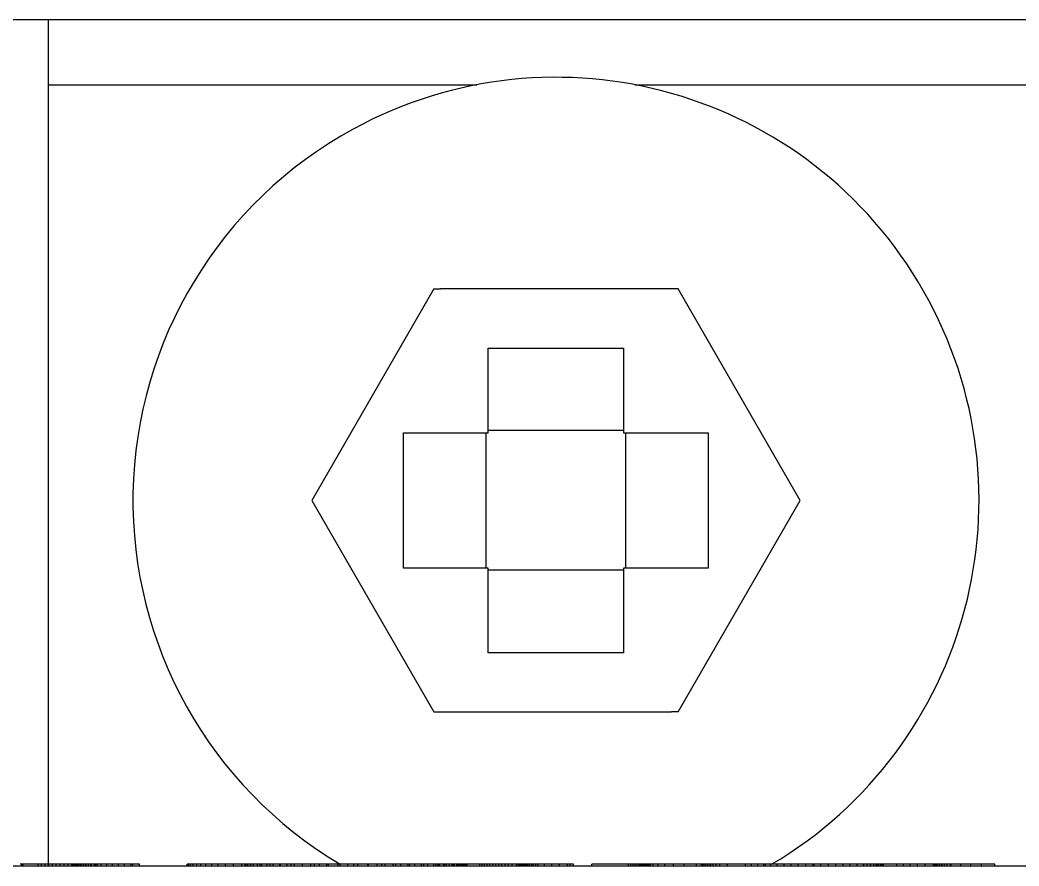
# Model space of a CAD drawing. Header units: millimetres. Extents: x -210 to 210, y -148 to 148.
# Drawn here: x -153.99 to -148.09, y -2.86 to 2.14 of the extents above; entities that cross this region are included whole.
import ezdxf

# ---------------------------------------------------------------- set-up
doc = ezdxf.new("R2010")
doc.units = ezdxf.units.MM
doc.layers.get('0').update_dxf_attribs({"lineweight": 18})

msp = doc.modelspace()

# ---------------------------------------------------------------- linework, layer by layer
at = {"color": 7, "lineweight": 30}
for p, q in [((-134.0716, 2.1437), (-167.5717, 2.1437)), ((-136.0716, -2.8563), (-165.5716, -2.8563))]:
    msp.add_line(p, q, dxfattribs=at)
at = {"color": 7, "lineweight": 30, "ltscale": 0.05}
msp.add_line((-153.8216, 2.1437), (-155.8216, 2.1437), dxfattribs=at)
at = {"color": 7, "lineweight": 30, "ltscale": 0.125}
msp.add_line((-153.8216, 2.1437), (-153.8216, -2.8563), dxfattribs=at)
at = {"color": 7, "lineweight": 30, "ltscale": 0.0175}
msp.add_line((-153.8216, 1.7603), (-153.1217, 1.7603), dxfattribs=at)
at = {"color": 7, "lineweight": 30, "ltscale": 0.045801}
msp.add_line((-153.1217, 1.7603), (-151.2896, 1.7603), dxfattribs=at)
at = {"color": 7, "lineweight": 30, "ltscale": 0.0633}
msp.add_line((-150.3537, 1.7603), (-147.8216, 1.7603), dxfattribs=at)
at = {"color": 7, "lineweight": 30, "ltscale": 0.036084}
for p, q in [((-151.5433, 0.5545), (-152.265, -0.6955)), ((-149.3783, -0.6955), (-150.1, 0.5545)), ((-152.265, -0.6955), (-151.5433, -1.9455)), ((-150.1, -1.9455), (-149.3783, -0.6955))]:
    msp.add_line(p, q, dxfattribs=at)
at = {"color": 7, "lineweight": 30, "ltscale": 0.000970459}
for p, q in [((-151.5433, 0.5545), (-151.5045, 0.5545)), ((-150.1, -1.9455), (-150.1388, -1.9455))]:
    msp.add_line(p, q, dxfattribs=at)
at = {"color": 7, "lineweight": 30, "ltscale": 0.035114}
for p, q in [((-150.1, 0.5545), (-151.5045, 0.5545)), ((-151.5433, -1.9455), (-150.1388, -1.9455))]:
    msp.add_line(p, q, dxfattribs=at)
at = {"color": 7, "lineweight": 30, "ltscale": 0.02}
for p, q in [((-151.2217, 0.2045), (-150.4216, 0.2045)), ((-150.4216, -0.2829), (-151.2217, -0.2829)), ((-151.7217, -1.0955), (-151.7217, -0.2955)), ((-151.2343, -1.0955), (-151.2343, -0.2955)), ((-150.409, -1.0955), (-150.409, -0.2955)), ((-149.9216, -0.2955), (-149.9216, -1.0955)), ((-150.4216, -1.1081), (-151.2217, -1.1081)), ((-150.4216, -1.5955), (-151.2217, -1.5955))]:
    msp.add_line(p, q, dxfattribs=at)
at = {"color": 7, "lineweight": 30, "ltscale": 0.0125}
for p, q in [((-151.2217, -0.2955), (-151.2217, 0.2045)), ((-150.4216, 0.2045), (-150.4216, -0.2955)), ((-151.7217, -0.2955), (-151.2217, -0.2955)), ((-150.4216, -0.2955), (-149.9216, -0.2955)), ((-151.2217, -1.0955), (-151.7217, -1.0955)), ((-151.2217, -1.5955), (-151.2217, -1.0955)), ((-150.4216, -1.0955), (-150.4216, -1.5955)), ((-149.9216, -1.0955), (-150.4216, -1.0955))]:
    msp.add_line(p, q, dxfattribs=at)
at = {"color": 7, "lineweight": 30, "ltscale": 3.43323e-05}
for p, q in [((-153.9867, -2.8463), (-153.9881, -2.8463)), ((-153.9867, -2.8563), (-153.9881, -2.8563))]:
    msp.add_line(p, q, dxfattribs=at)
at = {"color": 7, "lineweight": 30, "ltscale": 4.50134e-05}
for p, q in [((-153.9849, -2.8463), (-153.9867, -2.8463)), ((-153.9849, -2.8563), (-153.9867, -2.8563))]:
    msp.add_line(p, q, dxfattribs=at)
at = {"color": 7, "lineweight": 30, "ltscale": 5.41687e-05}
for p, q in [((-153.9828, -2.8463), (-153.9849, -2.8463)), ((-153.9828, -2.8563), (-153.9849, -2.8563))]:
    msp.add_line(p, q, dxfattribs=at)
at = {"color": 7, "lineweight": 30, "ltscale": 6.40869e-05}
for p, q in [((-153.9802, -2.8463), (-153.9828, -2.8463)), ((-153.9802, -2.8563), (-153.9828, -2.8563))]:
    msp.add_line(p, q, dxfattribs=at)
at = {"color": 7, "lineweight": 30, "ltscale": 7.40051e-05}
for p, q in [((-153.9772, -2.8463), (-153.9802, -2.8463)), ((-153.9772, -2.8563), (-153.9802, -2.8563))]:
    msp.add_line(p, q, dxfattribs=at)
at = {"color": 7, "lineweight": 30, "ltscale": 0.000249863}
for p, q in [((-153.9772, -2.8563), (-153.9772, -2.8463)), ((-153.9739, -2.8563), (-153.9739, -2.8463)), ((-153.9701, -2.8563), (-153.9701, -2.8463)), ((-153.8812, -2.8563), (-153.8812, -2.8463)), ((-153.8611, -2.8563), (-153.8611, -2.8463)), ((-153.8405, -2.8563), (-153.8405, -2.8463)), ((-153.8192, -2.8563), (-153.8192, -2.8463)), ((-153.7974, -2.8563), (-153.7974, -2.8463)), ((-153.7749, -2.8563), (-153.7749, -2.8463)), ((-153.7519, -2.8563), (-153.7519, -2.8463)), ((-153.7283, -2.8563), (-153.7283, -2.8463)), ((-153.7041, -2.8563), (-153.7041, -2.8463)), ((-153.6833, -2.8563), (-153.6833, -2.8463)), ((-153.6824, -2.8563), (-153.6824, -2.8463)), ((-153.6811, -2.8563), (-153.6811, -2.8463)), ((-153.6793, -2.8563), (-153.6793, -2.8463)), ((-153.6792, -2.8563), (-153.6792, -2.8463)), ((-153.6767, -2.8563), (-153.6767, -2.8463)), ((-153.6738, -2.8563), (-153.6738, -2.8463)), ((-153.6702, -2.8563), (-153.6702, -2.8463)), ((-153.6662, -2.8563), (-153.6662, -2.8463)), ((-153.6615, -2.8563), (-153.6615, -2.8463)), ((-153.6564, -2.8563), (-153.6564, -2.8463)), ((-153.6539, -2.8563), (-153.6539, -2.8463)), ((-153.6502, -2.8563), (-153.6502, -2.8463)), ((-153.6426, -2.8563), (-153.6426, -2.8463)), ((-153.6336, -2.8563), (-153.6336, -2.8463)), ((-153.6276, -2.8563), (-153.6276, -2.8463)), ((-153.6232, -2.8563), (-153.6232, -2.8463)), ((-153.6113, -2.8563), (-153.6113, -2.8463)), ((-153.5999, -2.8563), (-153.5999, -2.8463)), ((-153.5979, -2.8563), (-153.5979, -2.8463)), ((-153.5832, -2.8563), (-153.5832, -2.8463)), ((-153.571, -2.8563), (-153.571, -2.8463)), ((-153.567, -2.8563), (-153.567, -2.8463)), ((-153.5494, -2.8563), (-153.5494, -2.8463)), ((-153.5408, -2.8563), (-153.5408, -2.8463)), ((-153.5304, -2.8563), (-153.5304, -2.8463)), ((-153.5094, -2.8563), (-153.5094, -2.8463)), ((-153.4766, -2.8563), (-153.4766, -2.8463)), ((-153.4426, -2.8563), (-153.4426, -2.8463)), ((-153.4072, -2.8563), (-153.4072, -2.8463)), ((-153.3706, -2.8563), (-153.3706, -2.8463)), ((-153.3327, -2.8563), (-153.3327, -2.8463)), ((-153.3228, -2.8563), (-153.3228, -2.8463)), ((-153.2833, -2.8563), (-153.2833, -2.8463)), ((-153.0017, -2.8563), (-153.0017, -2.8463)), ((-152.9994, -2.8563), (-152.9994, -2.8463)), ((-152.9926, -2.8563), (-152.9926, -2.8463)), ((-152.9812, -2.8563), (-152.9812, -2.8463)), ((-152.9653, -2.8563), (-152.9653, -2.8463)), ((-152.9448, -2.8563), (-152.9448, -2.8463)), ((-152.9198, -2.8563), (-152.9198, -2.8463)), ((-152.8903, -2.8563), (-152.8903, -2.8463)), ((-152.8562, -2.8563), (-152.8562, -2.8463)), ((-152.8175, -2.8563), (-152.8175, -2.8463)), ((-152.7744, -2.8563), (-152.7744, -2.8463)), ((-152.7275, -2.8563), (-152.7275, -2.8463)), ((-152.6777, -2.8563), (-152.6777, -2.8463)), ((-152.6586, -2.8563), (-152.6586, -2.8463)), ((-152.6524, -2.8563), (-152.6524, -2.8463)), ((-152.642, -2.8563), (-152.642, -2.8463)), ((-152.6275, -2.8563), (-152.6275, -2.8463)), ((-152.6251, -2.8563), (-152.6251, -2.8463)), ((-152.6088, -2.8563), (-152.6088, -2.8463)), ((-152.586, -2.8563), (-152.586, -2.8463)), ((-152.5696, -2.8563), (-152.5696, -2.8463)), ((-152.559, -2.8563), (-152.559, -2.8463)), ((-152.5279, -2.8563), (-152.5279, -2.8463)), ((-152.5112, -2.8563), (-152.5112, -2.8463)), ((-152.4926, -2.8563), (-152.4926, -2.8463)), ((-152.4532, -2.8563), (-152.4532, -2.8463)), ((-152.45, -2.8563), (-152.45, -2.8463)), ((-152.4106, -2.8563), (-152.4106, -2.8463)), ((-152.3859, -2.8563), (-152.3859, -2.8463)), ((-152.3658, -2.8563), (-152.3658, -2.8463)), ((-152.319, -2.8563), (-152.319, -2.8463)), ((-152.3189, -2.8563), (-152.3189, -2.8463)), ((-152.2698, -2.8563), (-152.2698, -2.8463)), ((-152.2492, -2.8563), (-152.2492, -2.8463)), ((-152.2185, -2.8563), (-152.2185, -2.8463)), ((-152.1765, -2.8563), (-152.1765, -2.8463)), ((-152.165, -2.8563), (-152.165, -2.8463)), ((-152.1094, -2.8563), (-152.1094, -2.8463)), ((-152.0961, -2.8563), (-152.0961, -2.8463)), ((-152.0516, -2.8563), (-152.0516, -2.8463)), ((-152.0152, -2.8563), (-152.0152, -2.8463)), ((-151.9916, -2.8563), (-151.9916, -2.8463)), ((-151.9337, -2.8563), (-151.9337, -2.8463)), ((-151.9294, -2.8563), (-151.9294, -2.8463)), ((-151.879, -2.8563), (-151.879, -2.8463)), ((-151.8515, -2.8563), (-151.8515, -2.8463)), ((-151.8504, -2.8563), (-151.8504, -2.8463)), ((-151.8304, -2.8563), (-151.8304, -2.8463)), ((-151.7837, -2.8563), (-151.7837, -2.8463)), ((-151.7688, -2.8563), (-151.7688, -2.8463)), ((-151.7389, -2.8563), (-151.7389, -2.8463)), ((-151.6959, -2.8563), (-151.6959, -2.8463)), ((-151.6855, -2.8563), (-151.6855, -2.8463)), ((-151.6549, -2.8563), (-151.6549, -2.8463)), ((-151.6157, -2.8563), (-151.6157, -2.8463)), ((-151.6016, -2.8563), (-151.6016, -2.8463)), ((-151.5784, -2.8563), (-151.5784, -2.8463)), ((-151.543, -2.8563), (-151.543, -2.8463)), ((-151.53, -2.8563), (-151.53, -2.8463)), ((-151.5171, -2.8563), (-151.5171, -2.8463)), ((-151.5094, -2.8563), (-151.5094, -2.8463)), ((-151.5077, -2.8563), (-151.5077, -2.8463)), ((-151.4871, -2.8563), (-151.4871, -2.8463)), ((-151.4784, -2.8563), (-151.4784, -2.8463)), ((-151.4681, -2.8563), (-151.4681, -2.8463)), ((-151.4508, -2.8563), (-151.4508, -2.8463)), ((-151.4507, -2.8563), (-151.4507, -2.8463)), ((-151.435, -2.8563), (-151.435, -2.8463)), ((-151.4321, -2.8563), (-151.4321, -2.8463)), ((-151.4263, -2.8563), (-151.4263, -2.8463)), ((-151.4209, -2.8563), (-151.4209, -2.8463)), ((-151.4084, -2.8563), (-151.4084, -2.8463)), ((-151.4051, -2.8563), (-151.4051, -2.8463)), ((-151.3976, -2.8563), (-151.3976, -2.8463)), ((-151.3884, -2.8563), (-151.3884, -2.8463)), ((-151.3871, -2.8563), (-151.3871, -2.8463)), ((-151.3804, -2.8563), (-151.3804, -2.8463)), ((-151.3732, -2.8563), (-151.3732, -2.8463)), ((-151.3725, -2.8563), (-151.3725, -2.8463)), ((-151.367, -2.8563), (-151.367, -2.8463)), ((-151.3615, -2.8563), (-151.3615, -2.8463)), ((-151.361, -2.8563), (-151.361, -2.8463)), ((-151.3569, -2.8563), (-151.3569, -2.8463)), ((-151.3531, -2.8563), (-151.3531, -2.8463)), ((-151.3529, -2.8563), (-151.3529, -2.8463)), ((-151.3501, -2.8563), (-151.3501, -2.8463)), ((-151.348, -2.8563), (-151.348, -2.8463)), ((-151.348, -2.8563), (-151.348, -2.8463)), ((-151.3468, -2.8563), (-151.3468, -2.8463)), ((-151.3464, -2.8563), (-151.3464, -2.8463)), ((-151.2723, -2.8563), (-151.2723, -2.8463)), ((-151.2581, -2.8563), (-151.2581, -2.8463)), ((-151.2433, -2.8563), (-151.2433, -2.8463)), ((-151.2279, -2.8563), (-151.2279, -2.8463)), ((-151.2118, -2.8563), (-151.2118, -2.8463)), ((-151.1951, -2.8563), (-151.1951, -2.8463)), ((-151.1777, -2.8563), (-151.1777, -2.8463)), ((-151.1597, -2.8563), (-151.1597, -2.8463)), ((-151.141, -2.8563), (-151.141, -2.8463)), ((-151.1217, -2.8563), (-151.1217, -2.8463)), ((-151.1018, -2.8563), (-151.1018, -2.8463)), ((-151.0801, -2.8563), (-151.0801, -2.8463)), ((-151.0554, -2.8563), (-151.0554, -2.8463)), ((-151.0447, -2.8563), (-151.0447, -2.8463)), ((-151.0441, -2.8563), (-151.0441, -2.8463)), ((-151.043, -2.8563), (-151.043, -2.8463)), ((-151.0414, -2.8563), (-151.0414, -2.8463)), ((-151.0394, -2.8563), (-151.0394, -2.8463)), ((-151.0369, -2.8563), (-151.0369, -2.8463)), ((-151.034, -2.8563), (-151.034, -2.8463)), ((-151.0307, -2.8563), (-151.0307, -2.8463)), ((-151.0279, -2.8563), (-151.0279, -2.8463)), ((-151.0269, -2.8563), (-151.0269, -2.8463)), ((-151.0227, -2.8563), (-151.0227, -2.8463)), ((-151.0177, -2.8563), (-151.0177, -2.8463)), ((-151.0117, -2.8563), (-151.0117, -2.8463)), ((-151.0047, -2.8563), (-151.0047, -2.8463)), ((-150.9974, -2.8563), (-150.9974, -2.8463)), ((-150.9966, -2.8563), (-150.9966, -2.8463)), ((-150.9875, -2.8563), (-150.9875, -2.8463)), ((-150.9773, -2.8563), (-150.9773, -2.8463)), ((-150.9662, -2.8563), (-150.9662, -2.8463)), ((-150.964, -2.8563), (-150.964, -2.8463)), ((-150.9539, -2.8563), (-150.9539, -2.8463)), ((-150.9407, -2.8563), (-150.9407, -2.8463)), ((-150.9277, -2.8563), (-150.9277, -2.8463)), ((-150.9264, -2.8563), (-150.9264, -2.8463)), ((-150.8885, -2.8563), (-150.8885, -2.8463)), ((-150.8464, -2.8563), (-150.8464, -2.8463)), ((-150.8014, -2.8563), (-150.8014, -2.8463)), ((-150.7534, -2.8563), (-150.7534, -2.8463)), ((-150.7386, -2.8563), (-150.7386, -2.8463)), ((-150.7188, -2.8563), (-150.7188, -2.8463)), ((-150.6101, -2.8563), (-150.6101, -2.8463)), ((-150.3927, -2.8563), (-150.3927, -2.8463)), ((-150.3784, -2.8563), (-150.3784, -2.8463)), ((-150.365, -2.8563), (-150.365, -2.8463)), ((-150.3527, -2.8563), (-150.3527, -2.8463)), ((-150.3413, -2.8563), (-150.3413, -2.8463)), ((-150.3309, -2.8563), (-150.3309, -2.8463)), ((-150.3216, -2.8563), (-150.3216, -2.8463)), ((-150.3132, -2.8563), (-150.3132, -2.8463)), ((-150.3058, -2.8563), (-150.3058, -2.8463)), ((-150.2993, -2.8563), (-150.2993, -2.8463)), ((-150.2939, -2.8563), (-150.2939, -2.8463)), ((-150.2892, -2.8563), (-150.2892, -2.8463)), ((-150.285, -2.8563), (-150.285, -2.8463)), ((-150.2813, -2.8563), (-150.2813, -2.8463)), ((-150.2781, -2.8563), (-150.2781, -2.8463)), ((-150.2754, -2.8563), (-150.2754, -2.8463)), ((-150.2731, -2.8563), (-150.2731, -2.8463)), ((-150.2714, -2.8563), (-150.2714, -2.8463)), ((-150.2702, -2.8563), (-150.2702, -2.8463)), ((-150.2695, -2.8563), (-150.2695, -2.8463)), ((-150.2692, -2.8563), (-150.2692, -2.8463)), ((-150.2635, -2.8563), (-150.2635, -2.8463)), ((-150.2465, -2.8563), (-150.2465, -2.8463)), ((-150.2181, -2.8563), (-150.2181, -2.8463)), ((-150.1783, -2.8563), (-150.1783, -2.8463)), ((-150.1271, -2.8563), (-150.1271, -2.8463)), ((-150.0646, -2.8563), (-150.0646, -2.8463)), ((-149.9907, -2.8563), (-149.9907, -2.8463)), ((-149.9617, -2.8563), (-149.9617, -2.8463)), ((-149.9585, -2.8563), (-149.9585, -2.8463)), ((-149.953, -2.8563), (-149.953, -2.8463)), ((-149.9454, -2.8563), (-149.9454, -2.8463)), ((-149.9357, -2.8563), (-149.9357, -2.8463)), ((-149.9237, -2.8563), (-149.9237, -2.8463)), ((-149.9096, -2.8563), (-149.9096, -2.8463)), ((-149.9055, -2.8563), (-149.9055, -2.8463)), ((-149.8933, -2.8563), (-149.8933, -2.8463)), ((-149.8748, -2.8563), (-149.8748, -2.8463)), ((-149.8541, -2.8563), (-149.8541, -2.8463)), ((-149.8089, -2.8563), (-149.8089, -2.8463)), ((-149.7009, -2.8563), (-149.7009, -2.8463)), ((-149.6658, -2.8563), (-149.6658, -2.8463)), ((-149.6296, -2.8563), (-149.6296, -2.8463)), ((-149.5923, -2.8563), (-149.5923, -2.8463)), ((-149.5824, -2.8563), (-149.5824, -2.8463)), ((-149.5539, -2.8563), (-149.5539, -2.8463)), ((-149.5144, -2.8563), (-149.5144, -2.8463)), ((-149.4739, -2.8563), (-149.4739, -2.8463)), ((-149.4322, -2.8563), (-149.4322, -2.8463)), ((-149.3895, -2.8563), (-149.3895, -2.8463)), ((-149.3456, -2.8563), (-149.3456, -2.8463)), ((-149.3007, -2.8563), (-149.3007, -2.8463)), ((-149.2958, -2.8563), (-149.2958, -2.8463)), ((-149.2557, -2.8563), (-149.2557, -2.8463)), ((-149.2114, -2.8563), (-149.2114, -2.8463)), ((-149.1679, -2.8563), (-149.1679, -2.8463)), ((-149.1252, -2.8563), (-149.1252, -2.8463)), ((-149.0833, -2.8563), (-149.0833, -2.8463)), ((-149.0422, -2.8563), (-149.0422, -2.8463)), ((-149.0043, -2.8563), (-149.0043, -2.8463)), ((-149.0019, -2.8563), (-149.0019, -2.8463)), ((-148.9817, -2.8563), (-148.9817, -2.8463)), ((-148.9624, -2.8563), (-148.9624, -2.8463)), ((-148.9616, -2.8563), (-148.9616, -2.8463)), ((-148.9438, -2.8563), (-148.9438, -2.8463)), ((-148.9284, -2.8563), (-148.9284, -2.8463)), ((-148.9236, -2.8563), (-148.9236, -2.8463)), ((-148.9153, -2.8563), (-148.9153, -2.8463)), ((-148.9046, -2.8563), (-148.9046, -2.8463)), ((-148.8963, -2.8563), (-148.8963, -2.8463)), ((-148.8904, -2.8563), (-148.8904, -2.8463)), ((-148.8869, -2.8563), (-148.8869, -2.8463)), ((-148.8857, -2.8563), (-148.8857, -2.8463)), ((-148.8066, -2.8563), (-148.8066, -2.8463)), ((-148.7687, -2.8563), (-148.7687, -2.8463)), ((-148.7281, -2.8563), (-148.7281, -2.8463)), ((-148.6849, -2.8563), (-148.6849, -2.8463)), ((-148.639, -2.8563), (-148.639, -2.8463)), ((-148.5904, -2.8563), (-148.5904, -2.8463)), ((-148.5882, -2.8563), (-148.5882, -2.8463)), ((-148.5852, -2.8563), (-148.5852, -2.8463)), ((-148.5803, -2.8563), (-148.5803, -2.8463)), ((-148.5734, -2.8563), (-148.5734, -2.8463)), ((-148.5645, -2.8563), (-148.5645, -2.8463)), ((-148.5536, -2.8563), (-148.5536, -2.8463)), ((-148.5408, -2.8563), (-148.5408, -2.8463)), ((-148.5392, -2.8563), (-148.5392, -2.8463)), ((-148.5259, -2.8563), (-148.5259, -2.8463)), ((-148.5091, -2.8563), (-148.5091, -2.8463)), ((-148.4904, -2.8563), (-148.4904, -2.8463)), ((-148.4853, -2.8563), (-148.4853, -2.8463)), ((-148.4287, -2.8563), (-148.4287, -2.8463)), ((-148.3695, -2.8563), (-148.3695, -2.8463)), ((-148.3075, -2.8563), (-148.3075, -2.8463)), ((-148.2285, -2.8563), (-148.2285, -2.8463))]:
    msp.add_line(p, q, dxfattribs=at)
at = {"color": 7, "lineweight": 30, "ltscale": 8.39233e-05}
for p, q in [((-153.9739, -2.8463), (-153.9772, -2.8463)), ((-153.9739, -2.8563), (-153.9772, -2.8563))]:
    msp.add_line(p, q, dxfattribs=at)
at = {"color": 7, "lineweight": 30, "ltscale": 9.38416e-05}
for p, q in [((-153.9701, -2.8463), (-153.9739, -2.8463)), ((-153.9701, -2.8563), (-153.9739, -2.8563))]:
    msp.add_line(p, q, dxfattribs=at)
at = {"color": 7, "lineweight": 30, "ltscale": 0.002224}
for p, q in [((-153.8812, -2.8463), (-153.9701, -2.8463)), ((-153.8812, -2.8563), (-153.9701, -2.8563))]:
    msp.add_line(p, q, dxfattribs=at)
at = {"color": 7, "lineweight": 30, "ltscale": 0.000501251}
for p, q in [((-153.8611, -2.8463), (-153.8812, -2.8463)), ((-153.8611, -2.8563), (-153.8812, -2.8563))]:
    msp.add_line(p, q, dxfattribs=at)
at = {"color": 7, "lineweight": 30, "ltscale": 0.00051651}
for p, q in [((-153.8405, -2.8463), (-153.8611, -2.8463)), ((-153.8405, -2.8563), (-153.8611, -2.8563))]:
    msp.add_line(p, q, dxfattribs=at)
at = {"color": 7, "lineweight": 30, "ltscale": 0.000531006}
for p, q in [((-153.8192, -2.8463), (-153.8405, -2.8463)), ((-153.8192, -2.8563), (-153.8405, -2.8563))]:
    msp.add_line(p, q, dxfattribs=at)
at = {"color": 7, "lineweight": 30, "ltscale": 0.000545502}
for p, q in [((-153.7974, -2.8463), (-153.8192, -2.8463)), ((-153.7974, -2.8563), (-153.8192, -2.8563))]:
    msp.add_line(p, q, dxfattribs=at)
at = {"color": 7, "lineweight": 30, "ltscale": 0.000561523}
for p, q in [((-153.7749, -2.8463), (-153.7974, -2.8463)), ((-153.7749, -2.8563), (-153.7974, -2.8563))]:
    msp.add_line(p, q, dxfattribs=at)
at = {"color": 7, "lineweight": 30, "ltscale": 0.000575256}
for p, q in [((-153.7519, -2.8463), (-153.7749, -2.8463)), ((-153.7519, -2.8563), (-153.7749, -2.8563))]:
    msp.add_line(p, q, dxfattribs=at)
at = {"color": 7, "lineweight": 30, "ltscale": 0.000590515}
for p, q in [((-153.7283, -2.8463), (-153.7519, -2.8463)), ((-153.7283, -2.8563), (-153.7519, -2.8563))]:
    msp.add_line(p, q, dxfattribs=at)
at = {"color": 7, "lineweight": 30, "ltscale": 0.000605011}
for p, q in [((-153.7041, -2.8463), (-153.7283, -2.8463)), ((-153.7041, -2.8563), (-153.7283, -2.8563))]:
    msp.add_line(p, q, dxfattribs=at)
at = {"color": 7, "lineweight": 30, "ltscale": 0.00062027}
for p, q in [((-153.6793, -2.8463), (-153.7041, -2.8463)), ((-153.6793, -2.8563), (-153.7041, -2.8563))]:
    msp.add_line(p, q, dxfattribs=at)
at = {"color": 7, "lineweight": 30, "ltscale": 0.000634766}
for p, q in [((-153.6539, -2.8463), (-153.6793, -2.8463)), ((-153.6539, -2.8563), (-153.6793, -2.8563))]:
    msp.add_line(p, q, dxfattribs=at)
at = {"color": 7, "lineweight": 30, "ltscale": 0.000658417}
for p, q in [((-153.6276, -2.8463), (-153.6539, -2.8463)), ((-153.6276, -2.8563), (-153.6539, -2.8563))]:
    msp.add_line(p, q, dxfattribs=at)
at = {"color": 7, "lineweight": 30, "ltscale": 0.000691223}
for p, q in [((-153.5999, -2.8463), (-153.6276, -2.8463)), ((-153.5999, -2.8563), (-153.6276, -2.8563))]:
    msp.add_line(p, q, dxfattribs=at)
at = {"color": 7, "lineweight": 30, "ltscale": 0.000722504}
for p, q in [((-153.571, -2.8463), (-153.5999, -2.8463)), ((-153.571, -2.8563), (-153.5999, -2.8563))]:
    msp.add_line(p, q, dxfattribs=at)
at = {"color": 7, "lineweight": 30, "ltscale": 0.000754547}
for p, q in [((-153.5408, -2.8463), (-153.571, -2.8463)), ((-153.5408, -2.8563), (-153.571, -2.8563))]:
    msp.add_line(p, q, dxfattribs=at)
at = {"color": 7, "lineweight": 30, "ltscale": 0.000787353}
for p, q in [((-153.5094, -2.8463), (-153.5408, -2.8463)), ((-153.5094, -2.8563), (-153.5408, -2.8563))]:
    msp.add_line(p, q, dxfattribs=at)
at = {"color": 7, "lineweight": 30, "ltscale": 0.000818634}
for p, q in [((-153.4766, -2.8463), (-153.5094, -2.8463)), ((-153.4766, -2.8563), (-153.5094, -2.8563))]:
    msp.add_line(p, q, dxfattribs=at)
at = {"color": 7, "lineweight": 30, "ltscale": 0.000850677}
for p, q in [((-153.4426, -2.8463), (-153.4766, -2.8463)), ((-153.4426, -2.8563), (-153.4766, -2.8563))]:
    msp.add_line(p, q, dxfattribs=at)
at = {"color": 7, "lineweight": 30, "ltscale": 0.000883484}
for p, q in [((-153.4072, -2.8463), (-153.4426, -2.8463)), ((-153.4072, -2.8563), (-153.4426, -2.8563))]:
    msp.add_line(p, q, dxfattribs=at)
at = {"color": 7, "lineweight": 30, "ltscale": 0.000915527}
for p, q in [((-153.3706, -2.8463), (-153.4072, -2.8463)), ((-153.3706, -2.8563), (-153.4072, -2.8563))]:
    msp.add_line(p, q, dxfattribs=at)
at = {"color": 7, "lineweight": 30, "ltscale": 0.000947571}
for p, q in [((-153.3327, -2.8463), (-153.3706, -2.8463)), ((-153.3327, -2.8563), (-153.3706, -2.8563))]:
    msp.add_line(p, q, dxfattribs=at)
at = {"color": 7, "lineweight": 30, "ltscale": 0.000247192}
for p, q in [((-153.3228, -2.8463), (-153.3327, -2.8463)), ((-153.3228, -2.8563), (-153.3327, -2.8563))]:
    msp.add_line(p, q, dxfattribs=at)
at = {"color": 7, "lineweight": 30, "ltscale": 0.000988007}
for p, q in [((-153.2833, -2.8463), (-153.3228, -2.8463)), ((-153.2833, -2.8563), (-153.3228, -2.8563)), ((-148.9624, -2.8463), (-149.0019, -2.8463)), ((-148.9624, -2.8563), (-149.0019, -2.8563))]:
    msp.add_line(p, q, dxfattribs=at)
at = {"color": 7, "lineweight": 30, "ltscale": 5.72205e-05}
for p, q in [((-152.9994, -2.8463), (-153.0017, -2.8463)), ((-152.9994, -2.8563), (-153.0017, -2.8563))]:
    msp.add_line(p, q, dxfattribs=at)
at = {"color": 7, "lineweight": 30, "ltscale": 0.000170135}
for p, q in [((-152.9926, -2.8463), (-152.9994, -2.8463)), ((-152.9926, -2.8563), (-152.9994, -2.8563))]:
    msp.add_line(p, q, dxfattribs=at)
at = {"color": 7, "lineweight": 30, "ltscale": 0.000283813}
for p, q in [((-152.9812, -2.8463), (-152.9926, -2.8463)), ((-152.9812, -2.8563), (-152.9926, -2.8563))]:
    msp.add_line(p, q, dxfattribs=at)
at = {"color": 7, "lineweight": 30, "ltscale": 0.000398254}
for p, q in [((-152.9653, -2.8463), (-152.9812, -2.8463)), ((-152.9653, -2.8563), (-152.9812, -2.8563))]:
    msp.add_line(p, q, dxfattribs=at)
at = {"color": 7, "lineweight": 30, "ltscale": 0.000511169}
for p, q in [((-152.9448, -2.8463), (-152.9653, -2.8463)), ((-152.9448, -2.8563), (-152.9653, -2.8563))]:
    msp.add_line(p, q, dxfattribs=at)
at = {"color": 7, "lineweight": 30, "ltscale": 0.000624847}
for p, q in [((-152.9198, -2.8463), (-152.9448, -2.8463)), ((-152.9198, -2.8563), (-152.9448, -2.8563))]:
    msp.add_line(p, q, dxfattribs=at)
at = {"color": 7, "lineweight": 30, "ltscale": 0.000739288}
for p, q in [((-152.8903, -2.8463), (-152.9198, -2.8463)), ((-152.8903, -2.8563), (-152.9198, -2.8563))]:
    msp.add_line(p, q, dxfattribs=at)
at = {"color": 7, "lineweight": 30, "ltscale": 0.000852203}
for p, q in [((-152.8562, -2.8463), (-152.8903, -2.8463)), ((-152.8562, -2.8563), (-152.8903, -2.8563))]:
    msp.add_line(p, q, dxfattribs=at)
at = {"color": 7, "lineweight": 30, "ltscale": 0.000965881}
for p, q in [((-152.8175, -2.8463), (-152.8562, -2.8463)), ((-152.8175, -2.8563), (-152.8562, -2.8563))]:
    msp.add_line(p, q, dxfattribs=at)
at = {"color": 7, "lineweight": 30, "ltscale": 0.00108}
for p, q in [((-152.7744, -2.8463), (-152.8175, -2.8463)), ((-152.7744, -2.8563), (-152.8175, -2.8563))]:
    msp.add_line(p, q, dxfattribs=at)
at = {"color": 7, "lineweight": 30, "ltscale": 0.001173}
for p, q in [((-152.7275, -2.8463), (-152.7744, -2.8463)), ((-152.7275, -2.8563), (-152.7744, -2.8563))]:
    msp.add_line(p, q, dxfattribs=at)
at = {"color": 7, "lineweight": 30, "ltscale": 0.001244}
for p, q in [((-152.6777, -2.8463), (-152.7275, -2.8463)), ((-152.6777, -2.8563), (-152.7275, -2.8563))]:
    msp.add_line(p, q, dxfattribs=at)
at = {"color": 7, "lineweight": 30, "ltscale": 0.001315}
for p, q in [((-152.6251, -2.8463), (-152.6777, -2.8463)), ((-152.6251, -2.8563), (-152.6777, -2.8563))]:
    msp.add_line(p, q, dxfattribs=at)
at = {"color": 7, "lineweight": 30, "ltscale": 0.001388}
for p, q in [((-152.5696, -2.8463), (-152.6251, -2.8463)), ((-152.5696, -2.8563), (-152.6251, -2.8563))]:
    msp.add_line(p, q, dxfattribs=at)
at = {"color": 7, "lineweight": 30, "ltscale": 0.001459}
for p, q in [((-152.5112, -2.8463), (-152.5696, -2.8463)), ((-152.5112, -2.8563), (-152.5696, -2.8563))]:
    msp.add_line(p, q, dxfattribs=at)
at = {"color": 7, "lineweight": 30, "ltscale": 0.00153}
for p, q in [((-152.45, -2.8463), (-152.5112, -2.8463)), ((-152.45, -2.8563), (-152.5112, -2.8563))]:
    msp.add_line(p, q, dxfattribs=at)
at = {"color": 7, "lineweight": 30, "ltscale": 0.001602}
for p, q in [((-152.3859, -2.8463), (-152.45, -2.8463)), ((-152.3859, -2.8563), (-152.45, -2.8563))]:
    msp.add_line(p, q, dxfattribs=at)
at = {"color": 7, "lineweight": 30, "ltscale": 0.001674}
for p, q in [((-152.319, -2.8463), (-152.3859, -2.8463)), ((-152.319, -2.8563), (-152.3859, -2.8563))]:
    msp.add_line(p, q, dxfattribs=at)
at = {"color": 7, "lineweight": 30, "ltscale": 0.001746}
for p, q in [((-152.2492, -2.8463), (-152.319, -2.8463)), ((-152.2492, -2.8563), (-152.319, -2.8563))]:
    msp.add_line(p, q, dxfattribs=at)
at = {"color": 7, "lineweight": 30, "ltscale": 0.001817}
for p, q in [((-152.1765, -2.8463), (-152.2492, -2.8463)), ((-152.1765, -2.8563), (-152.2492, -2.8563))]:
    msp.add_line(p, q, dxfattribs=at)
at = {"color": 7, "lineweight": 30, "ltscale": 0.002009}
for p, q in [((-152.0961, -2.8463), (-152.1765, -2.8463)), ((-152.0961, -2.8563), (-152.1765, -2.8563))]:
    msp.add_line(p, q, dxfattribs=at)
at = {"color": 7, "lineweight": 30, "ltscale": 0.002023}
for p, q in [((-152.0152, -2.8463), (-152.0961, -2.8463)), ((-152.0152, -2.8563), (-152.0961, -2.8563))]:
    msp.add_line(p, q, dxfattribs=at)
at = {"color": 7, "lineweight": 30, "ltscale": 0.002039}
for p, q in [((-151.9337, -2.8463), (-152.0152, -2.8463)), ((-151.9337, -2.8563), (-152.0152, -2.8563))]:
    msp.add_line(p, q, dxfattribs=at)
at = {"color": 7, "lineweight": 30, "ltscale": 0.002053}
for p, q in [((-151.8515, -2.8463), (-151.9337, -2.8463)), ((-151.8515, -2.8563), (-151.9337, -2.8563))]:
    msp.add_line(p, q, dxfattribs=at)
at = {"color": 7, "lineweight": 30, "ltscale": 0.002068}
for p, q in [((-151.7688, -2.8463), (-151.8515, -2.8463)), ((-151.7688, -2.8563), (-151.8515, -2.8563))]:
    msp.add_line(p, q, dxfattribs=at)
at = {"color": 7, "lineweight": 30, "ltscale": 0.002083}
for p, q in [((-151.6855, -2.8463), (-151.7688, -2.8463)), ((-151.6855, -2.8563), (-151.7688, -2.8563))]:
    msp.add_line(p, q, dxfattribs=at)
at = {"color": 7, "lineweight": 30, "ltscale": 0.002097}
for p, q in [((-151.6016, -2.8463), (-151.6855, -2.8463)), ((-151.6016, -2.8563), (-151.6855, -2.8563))]:
    msp.add_line(p, q, dxfattribs=at)
at = {"color": 7, "lineweight": 30, "ltscale": 0.002113}
for p, q in [((-151.5171, -2.8463), (-151.6016, -2.8463)), ((-151.5171, -2.8563), (-151.6016, -2.8563))]:
    msp.add_line(p, q, dxfattribs=at)
at = {"color": 7, "lineweight": 30, "ltscale": 0.002127}
for p, q in [((-151.4321, -2.8463), (-151.5171, -2.8463)), ((-151.4321, -2.8563), (-151.5171, -2.8563))]:
    msp.add_line(p, q, dxfattribs=at)
at = {"color": 7, "lineweight": 30, "ltscale": 0.002142}
for p, q in [((-151.3464, -2.8463), (-151.4321, -2.8463)), ((-151.3464, -2.8563), (-151.4321, -2.8563))]:
    msp.add_line(p, q, dxfattribs=at)
at = {"color": 7, "lineweight": 30, "ltscale": 0.001852}
for p, q in [((-151.2723, -2.8463), (-151.3464, -2.8463)), ((-151.2723, -2.8563), (-151.3464, -2.8563))]:
    msp.add_line(p, q, dxfattribs=at)
at = {"color": 7, "lineweight": 30, "ltscale": 0.000354004}
for p, q in [((-151.2581, -2.8463), (-151.2723, -2.8463)), ((-151.2581, -2.8563), (-151.2723, -2.8563))]:
    msp.add_line(p, q, dxfattribs=at)
at = {"color": 7, "lineweight": 30, "ltscale": 0.000370026}
for p, q in [((-151.2433, -2.8463), (-151.2581, -2.8463)), ((-151.2433, -2.8563), (-151.2581, -2.8563))]:
    msp.add_line(p, q, dxfattribs=at)
at = {"color": 7, "lineweight": 30, "ltscale": 0.000386047}
for p, q in [((-151.2279, -2.8463), (-151.2433, -2.8463)), ((-151.2279, -2.8563), (-151.2433, -2.8563))]:
    msp.add_line(p, q, dxfattribs=at)
at = {"color": 7, "lineweight": 30, "ltscale": 0.000402069}
for p, q in [((-151.2118, -2.8463), (-151.2279, -2.8463)), ((-151.2118, -2.8563), (-151.2279, -2.8563))]:
    msp.add_line(p, q, dxfattribs=at)
at = {"color": 7, "lineweight": 30, "ltscale": 0.000418091}
for p, q in [((-151.1951, -2.8463), (-151.2118, -2.8463)), ((-151.1951, -2.8563), (-151.2118, -2.8563))]:
    msp.add_line(p, q, dxfattribs=at)
at = {"color": 7, "lineweight": 30, "ltscale": 0.000434113}
for p, q in [((-151.1777, -2.8463), (-151.1951, -2.8463)), ((-151.1777, -2.8563), (-151.1951, -2.8563))]:
    msp.add_line(p, q, dxfattribs=at)
at = {"color": 7, "lineweight": 30, "ltscale": 0.000450897}
for p, q in [((-151.1597, -2.8463), (-151.1777, -2.8463)), ((-151.1597, -2.8563), (-151.1777, -2.8563))]:
    msp.add_line(p, q, dxfattribs=at)
at = {"color": 7, "lineweight": 30, "ltscale": 0.000466156}
for p, q in [((-151.141, -2.8463), (-151.1597, -2.8463)), ((-151.141, -2.8563), (-151.1597, -2.8563))]:
    msp.add_line(p, q, dxfattribs=at)
at = {"color": 7, "lineweight": 30, "ltscale": 0.000482178}
for p, q in [((-151.1217, -2.8463), (-151.141, -2.8463)), ((-151.1217, -2.8563), (-151.141, -2.8563))]:
    msp.add_line(p, q, dxfattribs=at)
at = {"color": 7, "lineweight": 30, "ltscale": 0.000498199}
for p, q in [((-151.1018, -2.8463), (-151.1217, -2.8463)), ((-151.1018, -2.8563), (-151.1217, -2.8563))]:
    msp.add_line(p, q, dxfattribs=at)
at = {"color": 7, "lineweight": 30, "ltscale": 0.000543213}
for p, q in [((-151.0801, -2.8463), (-151.1018, -2.8463)), ((-151.0801, -2.8563), (-151.1018, -2.8563))]:
    msp.add_line(p, q, dxfattribs=at)
at = {"color": 7, "lineweight": 30, "ltscale": 0.000615692}
for p, q in [((-151.0554, -2.8463), (-151.0801, -2.8463)), ((-151.0554, -2.8563), (-151.0801, -2.8563))]:
    msp.add_line(p, q, dxfattribs=at)
at = {"color": 7, "lineweight": 30, "ltscale": 0.000688934}
for p, q in [((-151.0279, -2.8463), (-151.0554, -2.8463)), ((-151.0279, -2.8563), (-151.0554, -2.8563))]:
    msp.add_line(p, q, dxfattribs=at)
at = {"color": 7, "lineweight": 30, "ltscale": 0.000761414}
for p, q in [((-150.9974, -2.8463), (-151.0279, -2.8463)), ((-150.9974, -2.8563), (-151.0279, -2.8563))]:
    msp.add_line(p, q, dxfattribs=at)
at = {"color": 7, "lineweight": 30, "ltscale": 0.000834656}
for p, q in [((-150.964, -2.8463), (-150.9974, -2.8463)), ((-150.964, -2.8563), (-150.9974, -2.8563))]:
    msp.add_line(p, q, dxfattribs=at)
at = {"color": 7, "lineweight": 30, "ltscale": 0.000907135}
for p, q in [((-150.9277, -2.8463), (-150.964, -2.8463)), ((-150.9277, -2.8563), (-150.964, -2.8563))]:
    msp.add_line(p, q, dxfattribs=at)
at = {"color": 7, "lineweight": 30, "ltscale": 0.000980377}
for p, q in [((-150.8885, -2.8463), (-150.9277, -2.8463)), ((-150.8885, -2.8563), (-150.9277, -2.8563))]:
    msp.add_line(p, q, dxfattribs=at)
at = {"color": 7, "lineweight": 30, "ltscale": 0.001053}
for p, q in [((-150.8464, -2.8463), (-150.8885, -2.8463)), ((-150.8464, -2.8563), (-150.8885, -2.8563))]:
    msp.add_line(p, q, dxfattribs=at)
at = {"color": 7, "lineweight": 30, "ltscale": 0.001126}
for p, q in [((-150.8014, -2.8463), (-150.8464, -2.8463)), ((-150.8014, -2.8563), (-150.8464, -2.8563))]:
    msp.add_line(p, q, dxfattribs=at)
at = {"color": 7, "lineweight": 30, "ltscale": 0.001199}
for p, q in [((-150.7534, -2.8463), (-150.8014, -2.8463)), ((-150.7534, -2.8563), (-150.8014, -2.8563))]:
    msp.add_line(p, q, dxfattribs=at)
at = {"color": 7, "lineweight": 30, "ltscale": 0.000370789}
for p, q in [((-150.7386, -2.8463), (-150.7534, -2.8463)), ((-150.7386, -2.8563), (-150.7534, -2.8563))]:
    msp.add_line(p, q, dxfattribs=at)
at = {"color": 7, "lineweight": 30, "ltscale": 0.000494385}
for p, q in [((-150.7188, -2.8463), (-150.7386, -2.8463)), ((-150.7188, -2.8563), (-150.7386, -2.8563))]:
    msp.add_line(p, q, dxfattribs=at)
at = {"color": 7, "lineweight": 30, "ltscale": 0.005435}
for p, q in [((-150.3927, -2.8463), (-150.6101, -2.8463)), ((-150.3927, -2.8563), (-150.6101, -2.8563))]:
    msp.add_line(p, q, dxfattribs=at)
at = {"color": 7, "lineweight": 30, "ltscale": 0.000358582}
for p, q in [((-150.3784, -2.8463), (-150.3927, -2.8463)), ((-150.3784, -2.8563), (-150.3927, -2.8563))]:
    msp.add_line(p, q, dxfattribs=at)
at = {"color": 7, "lineweight": 30, "ltscale": 0.000333405}
for p, q in [((-150.365, -2.8463), (-150.3784, -2.8463)), ((-150.365, -2.8563), (-150.3784, -2.8563))]:
    msp.add_line(p, q, dxfattribs=at)
at = {"color": 7, "lineweight": 30, "ltscale": 0.000308228}
for p, q in [((-150.3527, -2.8463), (-150.365, -2.8463)), ((-150.3527, -2.8563), (-150.365, -2.8563))]:
    msp.add_line(p, q, dxfattribs=at)
at = {"color": 7, "lineweight": 30, "ltscale": 0.000284576}
for p, q in [((-150.3413, -2.8463), (-150.3527, -2.8463)), ((-150.3413, -2.8563), (-150.3527, -2.8563))]:
    msp.add_line(p, q, dxfattribs=at)
at = {"color": 7, "lineweight": 30, "ltscale": 0.000259399}
for p, q in [((-150.3309, -2.8463), (-150.3413, -2.8463)), ((-150.3309, -2.8563), (-150.3413, -2.8563))]:
    msp.add_line(p, q, dxfattribs=at)
at = {"color": 7, "lineweight": 30, "ltscale": 0.000234222}
for p, q in [((-150.3216, -2.8463), (-150.3309, -2.8463)), ((-150.3216, -2.8563), (-150.3309, -2.8563))]:
    msp.add_line(p, q, dxfattribs=at)
at = {"color": 7, "lineweight": 30, "ltscale": 0.000209808}
for p, q in [((-150.3132, -2.8463), (-150.3216, -2.8463)), ((-150.3132, -2.8563), (-150.3216, -2.8563))]:
    msp.add_line(p, q, dxfattribs=at)
at = {"color": 7, "lineweight": 30, "ltscale": 0.000185394}
for p, q in [((-150.3058, -2.8463), (-150.3132, -2.8463)), ((-150.3058, -2.8563), (-150.3132, -2.8563))]:
    msp.add_line(p, q, dxfattribs=at)
at = {"color": 7, "lineweight": 30, "ltscale": 0.00016098}
for p, q in [((-150.2993, -2.8463), (-150.3058, -2.8463)), ((-150.2993, -2.8563), (-150.3058, -2.8563))]:
    msp.add_line(p, q, dxfattribs=at)
at = {"color": 7, "lineweight": 30, "ltscale": 0.000135803}
for p, q in [((-150.2939, -2.8463), (-150.2993, -2.8463)), ((-150.2939, -2.8563), (-150.2993, -2.8563))]:
    msp.add_line(p, q, dxfattribs=at)
at = {"color": 7, "lineweight": 30, "ltscale": 0.000117493}
for p, q in [((-150.2892, -2.8463), (-150.2939, -2.8463)), ((-150.2892, -2.8563), (-150.2939, -2.8563))]:
    msp.add_line(p, q, dxfattribs=at)
at = {"color": 7, "lineweight": 30, "ltscale": 0.000105286}
for p, q in [((-150.285, -2.8463), (-150.2892, -2.8463)), ((-150.285, -2.8563), (-150.2892, -2.8563))]:
    msp.add_line(p, q, dxfattribs=at)
at = {"color": 7, "lineweight": 30, "ltscale": 9.23157e-05}
for p, q in [((-150.2813, -2.8463), (-150.285, -2.8463)), ((-150.2813, -2.8563), (-150.285, -2.8563))]:
    msp.add_line(p, q, dxfattribs=at)
at = {"color": 7, "lineweight": 30, "ltscale": 8.01086e-05}
for p, q in [((-150.2781, -2.8463), (-150.2813, -2.8463)), ((-150.2781, -2.8563), (-150.2813, -2.8563))]:
    msp.add_line(p, q, dxfattribs=at)
at = {"color": 7, "lineweight": 30, "ltscale": 6.79016e-05}
for p, q in [((-150.2754, -2.8463), (-150.2781, -2.8463)), ((-150.2754, -2.8563), (-150.2781, -2.8563))]:
    msp.add_line(p, q, dxfattribs=at)
at = {"color": 7, "lineweight": 30, "ltscale": 5.56946e-05}
for p, q in [((-150.2731, -2.8463), (-150.2754, -2.8463)), ((-150.2731, -2.8563), (-150.2754, -2.8563))]:
    msp.add_line(p, q, dxfattribs=at)
at = {"color": 7, "lineweight": 30, "ltscale": 4.34875e-05}
for p, q in [((-150.2714, -2.8463), (-150.2731, -2.8463)), ((-150.2714, -2.8563), (-150.2731, -2.8563))]:
    msp.add_line(p, q, dxfattribs=at)
at = {"color": 7, "lineweight": 30, "ltscale": 3.05176e-05}
for p, q in [((-150.2702, -2.8463), (-150.2714, -2.8463)), ((-150.2702, -2.8563), (-150.2714, -2.8563))]:
    msp.add_line(p, q, dxfattribs=at)
at = {"color": 7, "lineweight": 30, "ltscale": 0.000141907}
for p, q in [((-150.2635, -2.8463), (-150.2692, -2.8463)), ((-150.2635, -2.8563), (-150.2692, -2.8563))]:
    msp.add_line(p, q, dxfattribs=at)
at = {"color": 7, "lineweight": 30, "ltscale": 0.00042572}
for p, q in [((-150.2465, -2.8463), (-150.2635, -2.8463)), ((-150.2465, -2.8563), (-150.2635, -2.8563))]:
    msp.add_line(p, q, dxfattribs=at)
at = {"color": 7, "lineweight": 30, "ltscale": 0.000710297}
for p, q in [((-150.2181, -2.8463), (-150.2465, -2.8463)), ((-150.2181, -2.8563), (-150.2465, -2.8563))]:
    msp.add_line(p, q, dxfattribs=at)
at = {"color": 7, "lineweight": 30, "ltscale": 0.000994873}
for p, q in [((-150.1783, -2.8463), (-150.2181, -2.8463)), ((-150.1783, -2.8563), (-150.2181, -2.8563))]:
    msp.add_line(p, q, dxfattribs=at)
at = {"color": 7, "lineweight": 30, "ltscale": 0.001279}
for p, q in [((-150.1271, -2.8463), (-150.1783, -2.8463)), ((-150.1271, -2.8563), (-150.1783, -2.8563))]:
    msp.add_line(p, q, dxfattribs=at)
at = {"color": 7, "lineweight": 30, "ltscale": 0.001563}
for p, q in [((-150.0646, -2.8463), (-150.1271, -2.8463)), ((-150.0646, -2.8563), (-150.1271, -2.8563))]:
    msp.add_line(p, q, dxfattribs=at)
at = {"color": 7, "lineweight": 30, "ltscale": 0.001847}
for p, q in [((-149.9907, -2.8463), (-150.0646, -2.8463)), ((-149.9907, -2.8563), (-150.0646, -2.8563))]:
    msp.add_line(p, q, dxfattribs=at)
at = {"color": 7, "lineweight": 30, "ltscale": 0.002131}
for p, q in [((-149.9055, -2.8463), (-149.9907, -2.8463)), ((-149.9055, -2.8563), (-149.9907, -2.8563))]:
    msp.add_line(p, q, dxfattribs=at)
at = {"color": 7, "lineweight": 30, "ltscale": 0.002415}
for p, q in [((-149.8089, -2.8463), (-149.9055, -2.8463)), ((-149.8089, -2.8563), (-149.9055, -2.8563))]:
    msp.add_line(p, q, dxfattribs=at)
at = {"color": 7, "lineweight": 30, "ltscale": 0.002699}
for p, q in [((-149.7009, -2.8463), (-149.8089, -2.8463)), ((-149.7009, -2.8563), (-149.8089, -2.8563))]:
    msp.add_line(p, q, dxfattribs=at)
at = {"color": 7, "lineweight": 30, "ltscale": 0.000878143}
for p, q in [((-149.6658, -2.8463), (-149.7009, -2.8463)), ((-149.6658, -2.8563), (-149.7009, -2.8563))]:
    msp.add_line(p, q, dxfattribs=at)
at = {"color": 7, "lineweight": 30, "ltscale": 0.000904846}
for p, q in [((-149.6296, -2.8463), (-149.6658, -2.8463)), ((-149.6296, -2.8563), (-149.6658, -2.8563))]:
    msp.add_line(p, q, dxfattribs=at)
at = {"color": 7, "lineweight": 30, "ltscale": 0.000933075}
for p, q in [((-149.5923, -2.8463), (-149.6296, -2.8463)), ((-149.5923, -2.8563), (-149.6296, -2.8563))]:
    msp.add_line(p, q, dxfattribs=at)
at = {"color": 7, "lineweight": 30, "ltscale": 0.000959778}
for p, q in [((-149.5539, -2.8463), (-149.5923, -2.8463)), ((-149.5539, -2.8563), (-149.5923, -2.8563))]:
    msp.add_line(p, q, dxfattribs=at)
at = {"color": 7, "lineweight": 30, "ltscale": 0.000987244}
for p, q in [((-149.5144, -2.8463), (-149.5539, -2.8463)), ((-149.5144, -2.8563), (-149.5539, -2.8563))]:
    msp.add_line(p, q, dxfattribs=at)
at = {"color": 7, "lineweight": 30, "ltscale": 0.001014}
for p, q in [((-149.4739, -2.8463), (-149.5144, -2.8463)), ((-149.4739, -2.8563), (-149.5144, -2.8563))]:
    msp.add_line(p, q, dxfattribs=at)
at = {"color": 7, "lineweight": 30, "ltscale": 0.001041}
for p, q in [((-149.4322, -2.8463), (-149.4739, -2.8463)), ((-149.4322, -2.8563), (-149.4739, -2.8563))]:
    msp.add_line(p, q, dxfattribs=at)
at = {"color": 7, "lineweight": 30, "ltscale": 0.001068}
for p, q in [((-149.3895, -2.8463), (-149.4322, -2.8463)), ((-149.3895, -2.8563), (-149.4322, -2.8563))]:
    msp.add_line(p, q, dxfattribs=at)
at = {"color": 7, "lineweight": 30, "ltscale": 0.001096}
for p, q in [((-149.3456, -2.8463), (-149.3895, -2.8463)), ((-149.3456, -2.8563), (-149.3895, -2.8563))]:
    msp.add_line(p, q, dxfattribs=at)
at = {"color": 7, "lineweight": 30, "ltscale": 0.001122}
for p, q in [((-149.3007, -2.8463), (-149.3456, -2.8463)), ((-149.3007, -2.8563), (-149.3456, -2.8563))]:
    msp.add_line(p, q, dxfattribs=at)
at = {"color": 7, "lineweight": 30, "ltscale": 0.001127}
for p, q in [((-149.2557, -2.8463), (-149.3007, -2.8463)), ((-149.2557, -2.8563), (-149.3007, -2.8563))]:
    msp.add_line(p, q, dxfattribs=at)
at = {"color": 7, "lineweight": 30, "ltscale": 0.001107}
for p, q in [((-149.2114, -2.8463), (-149.2557, -2.8463)), ((-149.2114, -2.8563), (-149.2557, -2.8563))]:
    msp.add_line(p, q, dxfattribs=at)
at = {"color": 7, "lineweight": 30, "ltscale": 0.001087}
for p, q in [((-149.1679, -2.8463), (-149.2114, -2.8463)), ((-149.1679, -2.8563), (-149.2114, -2.8563))]:
    msp.add_line(p, q, dxfattribs=at)
at = {"color": 7, "lineweight": 30, "ltscale": 0.001067}
for p, q in [((-149.1252, -2.8463), (-149.1679, -2.8463)), ((-149.1252, -2.8563), (-149.1679, -2.8563))]:
    msp.add_line(p, q, dxfattribs=at)
at = {"color": 7, "lineweight": 30, "ltscale": 0.001048}
for p, q in [((-149.0833, -2.8463), (-149.1252, -2.8463)), ((-149.0833, -2.8563), (-149.1252, -2.8563))]:
    msp.add_line(p, q, dxfattribs=at)
at = {"color": 7, "lineweight": 30, "ltscale": 0.001028}
for p, q in [((-149.0422, -2.8463), (-149.0833, -2.8463)), ((-149.0422, -2.8563), (-149.0833, -2.8563))]:
    msp.add_line(p, q, dxfattribs=at)
at = {"color": 7, "lineweight": 30, "ltscale": 0.001008}
for p, q in [((-149.0019, -2.8463), (-149.0422, -2.8463)), ((-149.0019, -2.8563), (-149.0422, -2.8563))]:
    msp.add_line(p, q, dxfattribs=at)
at = {"color": 7, "lineweight": 30, "ltscale": 0.000968933}
for p, q in [((-148.9236, -2.8463), (-148.9624, -2.8463)), ((-148.9236, -2.8563), (-148.9624, -2.8563))]:
    msp.add_line(p, q, dxfattribs=at)
at = {"color": 7, "lineweight": 30, "ltscale": 0.000948334}
for p, q in [((-148.8857, -2.8463), (-148.9236, -2.8463)), ((-148.8857, -2.8563), (-148.9236, -2.8563))]:
    msp.add_line(p, q, dxfattribs=at)
at = {"color": 7, "lineweight": 30, "ltscale": 0.001977}
for p, q in [((-148.8066, -2.8463), (-148.8857, -2.8463)), ((-148.8066, -2.8563), (-148.8857, -2.8563)), ((-148.2285, -2.8463), (-148.3075, -2.8463)), ((-148.2285, -2.8563), (-148.3075, -2.8563))]:
    msp.add_line(p, q, dxfattribs=at)
at = {"color": 7, "lineweight": 30, "ltscale": 0.000946808}
for p, q in [((-148.7687, -2.8463), (-148.8066, -2.8463)), ((-148.7687, -2.8563), (-148.8066, -2.8563))]:
    msp.add_line(p, q, dxfattribs=at)
at = {"color": 7, "lineweight": 30, "ltscale": 0.001015}
for p, q in [((-148.7281, -2.8463), (-148.7687, -2.8463)), ((-148.7281, -2.8563), (-148.7687, -2.8563))]:
    msp.add_line(p, q, dxfattribs=at)
at = {"color": 7, "lineweight": 30, "ltscale": 0.001081}
for p, q in [((-148.6849, -2.8463), (-148.7281, -2.8463)), ((-148.6849, -2.8563), (-148.7281, -2.8563))]:
    msp.add_line(p, q, dxfattribs=at)
at = {"color": 7, "lineweight": 30, "ltscale": 0.001147}
for p, q in [((-148.639, -2.8463), (-148.6849, -2.8463)), ((-148.639, -2.8563), (-148.6849, -2.8563))]:
    msp.add_line(p, q, dxfattribs=at)
at = {"color": 7, "lineweight": 30, "ltscale": 0.001215}
for p, q in [((-148.5904, -2.8463), (-148.639, -2.8463)), ((-148.5904, -2.8563), (-148.639, -2.8563))]:
    msp.add_line(p, q, dxfattribs=at)
at = {"color": 7, "lineweight": 30, "ltscale": 0.00128}
for p, q in [((-148.5392, -2.8463), (-148.5904, -2.8463)), ((-148.5392, -2.8563), (-148.5904, -2.8563))]:
    msp.add_line(p, q, dxfattribs=at)
at = {"color": 7, "lineweight": 30, "ltscale": 0.001348}
for p, q in [((-148.4853, -2.8463), (-148.5392, -2.8463)), ((-148.4853, -2.8563), (-148.5392, -2.8563))]:
    msp.add_line(p, q, dxfattribs=at)
at = {"color": 7, "lineweight": 30, "ltscale": 0.001414}
for p, q in [((-148.4287, -2.8463), (-148.4853, -2.8463)), ((-148.4287, -2.8563), (-148.4853, -2.8563))]:
    msp.add_line(p, q, dxfattribs=at)
at = {"color": 7, "lineweight": 30, "ltscale": 0.001481}
for p, q in [((-148.3695, -2.8463), (-148.4287, -2.8463)), ((-148.3695, -2.8563), (-148.4287, -2.8563))]:
    msp.add_line(p, q, dxfattribs=at)
at = {"color": 7, "lineweight": 30, "ltscale": 0.001548}
for p, q in [((-148.3075, -2.8463), (-148.3695, -2.8463)), ((-148.3075, -2.8563), (-148.3695, -2.8563))]:
    msp.add_line(p, q, dxfattribs=at)
at = {"color": 7, "lineweight": 30}
for start, end in [(300.64684, 118.64789), (118.6479, 239.35316)]:
    msp.add_arc((-150.8216, -0.6955), 2.5, start, end, dxfattribs=at)

doc.saveas('drawing.dxf')
